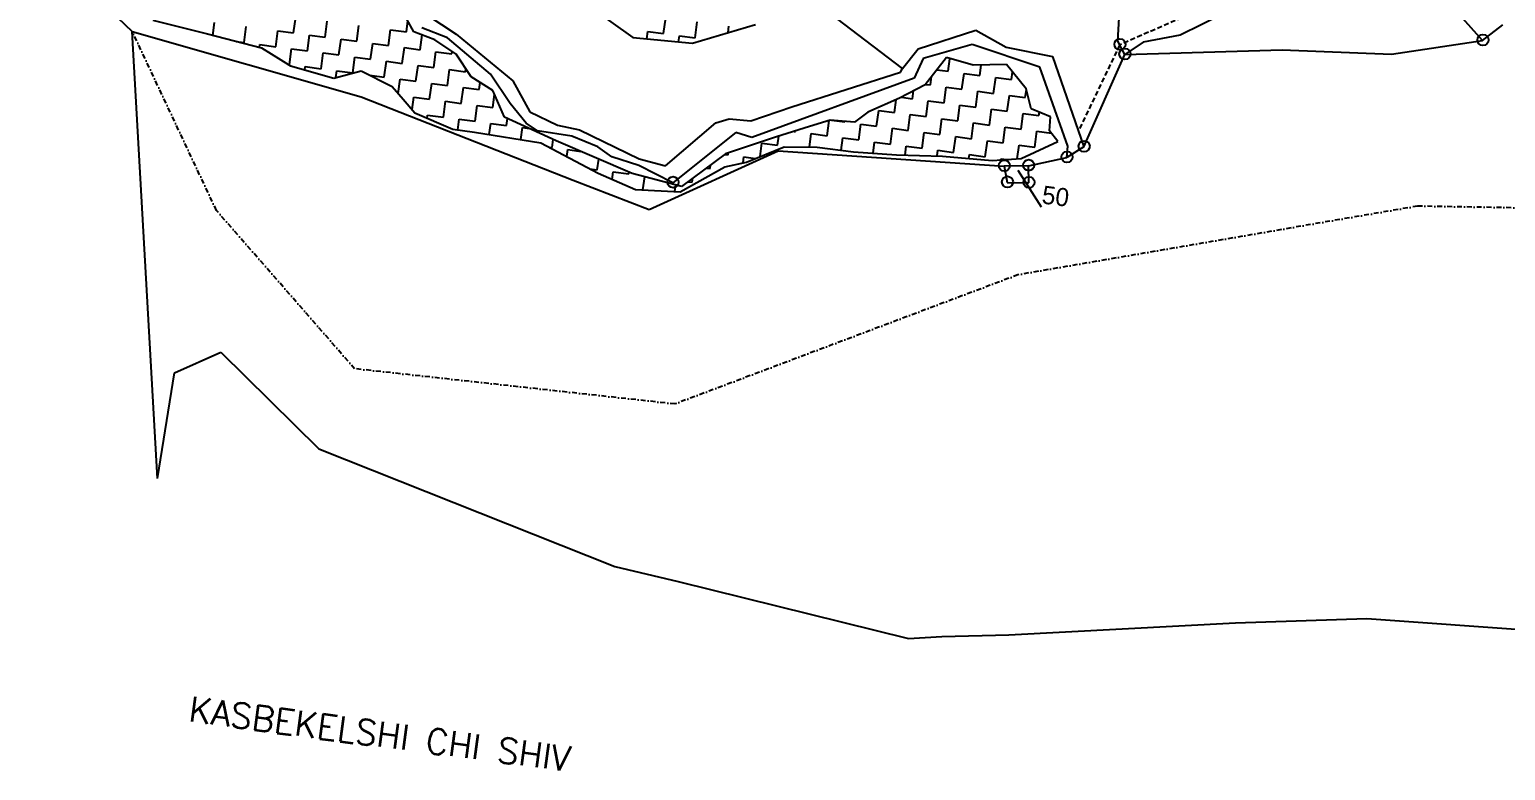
# Model space of a CAD drawing. Header units: metres. Extents: x 291537 to 296393, y 1982960 to 1986703.
# Drawn here: x 293112 to 294624, y 1983148 to 1983906 of the extents above; entities that cross this region are included whole.
import ezdxf

# ---------------------------------------------------------------- set-up
doc = ezdxf.new("R2010")
doc.units = ezdxf.units.M
doc.linetypes.add('DASHDOT', pattern=[1, 0.5, -0.25, 0, -0.25])
doc.linetypes.add('DASHED', pattern=[0.75, 0.5, -0.25])
for name, color, linetype in [('LINE_FOOTPATH', 1, 'DASHED'), ('OFF', 1, 'Continuous'), ('POLY_HATCH', 12, 'Continuous'), ('POLY_PARCEL', 6, 'Continuous'), ('POLY_ROAD', 30, 'Continuous'), ('POLY_WATER', 4, 'Continuous'), ('SYM_STONE', 1, 'Continuous'), ('TEXT_MAPOUT', 7, 'Continuous'), ('TEXT_PARCEL', 7, 'Continuous'), ('V_BOUND_LINE', 7, 'Continuous'), ('V_BOUND_STREAM_LINE', 7, 'DASHDOT')]:
    doc.layers.add(name, color=color, linetype=linetype)
doc.styles.get("Standard").update_dxf_attribs({"font": 'simplex.shx'})
doc.styles.add('TEXT_MAP', font='')
doc.styles.get('TEXT_MAP').set_extended_font_data('Kruti Dev 050')
doc.dimstyles.get("Standard").update_dxf_attribs({"dimtxt": 0.18, "dimasz": 0.18, "dimexe": 0.18, "dimexo": 0.0625, "dimgap": 0.09, "dimtad": 0, "dimtih": 1, "dimtoh": 1, "dimdec": 4, "dimzin": 0, "dimdsep": 46, "dimtxsty": 'Standard', "dimcen": 0.09, "dimadec": 0, "dimazin": 0, "dimtfac": 1, "dimtdec": 4, "dimtofl": 0, "dimtmove": 0, "dimatfit": 3, "dimfxl": 1, "dimtolj": 1, "dimtzin": 0, "dimarcsym": 0})

msp = doc.modelspace()

# ---------------------------------------------------------------- linework, layer by layer
at = {"layer": 'LINE_FOOTPATH', "ltscale": 10}
for p, q in [((294319.8, 1983930), (294228.5, 1983890.3)), ((294228.5, 1983890.3), (294186.9, 1983803.6))]:
    msp.add_line(p, q, dxfattribs=at)
at = {"layer": 'OFF'}
for p, q in [((293243.4, 1983446.3), (293217.4, 1983904.1)), ((294191.9, 1983786), (294174.2, 1983775))]:
    msp.add_line(p, q, dxfattribs=at)
at = {"layer": 'POLY_HATCH'}
for p, q in [((293685, 1983929.9), (293729.9, 1983897.9)), ((293238.5, 1983915.4), (293294.5, 1983901.4)), ((293505.7, 1983903.7), (293498.6, 1983916.6)), ((293791.1, 1983892), (293855.6, 1983911.2)), ((293294.5, 1983901.4), (293349.8, 1983887.1)), ((293527.3, 1983895.3), (293505.7, 1983903.7)), ((293549.2, 1983880.7), (293527.3, 1983895.3)), ((293729.9, 1983897.9), (293791.1, 1983892)), ((293349.8, 1983887.1), (293379.4, 1983868.7)), ((293564.6, 1983857.4), (293549.2, 1983880.7)), ((294051.1, 1983877.2), (294029.3, 1983849.4)), ((294078.6, 1983869.4), (294051.1, 1983877.2)), ((293379.4, 1983868.7), (293423.8, 1983856.2)), ((293423.8, 1983856.2), (293451.8, 1983863.7)), ((293451.8, 1983863.7), (293483.5, 1983847.5)), ((294112.5, 1983870.1), (294078.6, 1983869.4)), ((294132.7, 1983845.4), (294112.5, 1983870.1)), ((293483.5, 1983847.5), (293494.9, 1983834.8)), ((293586.5, 1983843.6), (293564.6, 1983857.4)), ((294029.3, 1983849.4), (294003, 1983835.6)), ((293494.9, 1983834.8), (293506.9, 1983820.8)), ((293598.5, 1983816.4), (293586.5, 1983843.6)), ((294003, 1983835.6), (293970.5, 1983821.4)), ((294138, 1983824.8), (294132.7, 1983845.4)), ((293506.9, 1983820.8), (293545.7, 1983804.1)), ((293651.4, 1983792), (293598.5, 1983816.4)), ((293970.5, 1983821.4), (293956.8, 1983811.2)), ((294157.6, 1983816.7), (294138, 1983824.8)), ((294156.7, 1983802.1), (294157.6, 1983816.7)), ((293545.7, 1983804.1), (293567.7, 1983801)), ((293911, 1983806.6), (293877.2, 1983796.2)), ((293932.1, 1983813.2), (293911, 1983806.6)), ((293956.8, 1983811.2), (293932.1, 1983813.2)), ((294165, 1983791.4), (294156.7, 1983802.1)), ((293567.7, 1983801), (293635.9, 1983790)), ((293635.9, 1983790), (293694.6, 1983758.8)), ((293729.2, 1983758.7), (293651.4, 1983792)), ((293877.2, 1983796.2), (293824.9, 1983778.6)), ((294127.7, 1983773.9), (294165, 1983791.4)), ((293824.9, 1983778.6), (293779.9, 1983745.3)), ((293846.2, 1983770.2), (293885, 1983786)), ((293885, 1983786), (293918.8, 1983785.7)), ((293918.8, 1983785.7), (293956, 1983780.9)), ((293956, 1983780.9), (293999.8, 1983777.8)), ((293999.8, 1983777.8), (294047.1, 1983776.4)), ((294047.1, 1983776.4), (294097.9, 1983772)), ((294097.9, 1983772), (294127.7, 1983773.9)), ((293694.6, 1983758.8), (293732.7, 1983742.1)), ((293779.9, 1983745.3), (293729.2, 1983758.7)), ((293778.4, 1983739.8), (293824.3, 1983765.4)), ((293824.3, 1983765.4), (293846.2, 1983770.2)), ((293732.7, 1983742.1), (293778.4, 1983739.8))]:
    msp.add_line(p, q, dxfattribs=at)
at = {"layer": 'POLY_HATCH', "linetype": 'Continuous'}
for p, q in [((293299.9, 1983900), (293301.6, 1983913.2)), ((293331.9, 1983892.7), (293334, 1983908.9)), ((293382.6, 1983902.5), (293384.8, 1983918.7)), ((293415, 1983898.2), (293417.1, 1983914.4)), ((293447.4, 1983893.9), (293449.5, 1983910.1)), ((293498.1, 1983903.7), (293499.6, 1983914.8)), ((293761.5, 1983901.8), (293763.6, 1983918)), ((293793.9, 1983897.5), (293796, 1983913.7)), ((293827.5, 1983902.8), (293828.4, 1983909.4)), ((293323.8, 1983893.8), (293331.9, 1983892.7)), ((293364.3, 1983888.4), (293366.4, 1983904.6)), ((293366.4, 1983904.6), (293382.6, 1983902.5)), ((293396.7, 1983884.2), (293398.8, 1983900.3)), ((293398.8, 1983900.3), (293415, 1983898.2)), ((293429.1, 1983879.9), (293431.2, 1983896.1)), ((293431.2, 1983896.1), (293447.4, 1983893.9)), ((293479.8, 1983889.6), (293481.9, 1983905.8)), ((293481.9, 1983905.8), (293498.1, 1983903.7)), ((293512.2, 1983885.3), (293514.1, 1983900.4)), ((293744.3, 1983896.5), (293745.3, 1983903.9)), ((293745.3, 1983903.9), (293761.5, 1983901.8)), ((293776.8, 1983893.3), (293777.7, 1983899.6)), ((293777.7, 1983899.6), (293793.9, 1983897.5)), ((293347.7, 1983887.6), (293348.1, 1983890.6)), ((293348.1, 1983890.6), (293364.3, 1983888.4)), ((293378.3, 1983870.1), (293380.5, 1983886.3)), ((293380.5, 1983886.3), (293396.7, 1983884.2)), ((293410.7, 1983865.8), (293412.9, 1983882)), ((293412.9, 1983882), (293429.1, 1983879.9)), ((293443.1, 1983861.5), (293445.2, 1983877.7)), ((293445.2, 1983877.7), (293461.4, 1983875.6)), ((293461.4, 1983875.6), (293463.6, 1983891.8)), ((293463.6, 1983891.8), (293479.8, 1983889.6)), ((293493.8, 1983871.3), (293496, 1983887.5)), ((293496, 1983887.5), (293512.2, 1983885.3)), ((293526.2, 1983867), (293528.4, 1983883.2)), ((293528.4, 1983883.2), (293544.5, 1983881.1)), ((293544.5, 1983881.1), (293544.9, 1983883.6)), ((293376.8, 1983870.3), (293378.3, 1983870.1)), ((293394.1, 1983864.5), (293394.5, 1983868)), ((293394.5, 1983868), (293410.7, 1983865.8)), ((293426, 1983856.8), (293426.9, 1983863.7)), ((293426.9, 1983863.7), (293443.1, 1983861.5)), ((293475.5, 1983857.2), (293477.6, 1983873.4)), ((293477.6, 1983873.4), (293493.8, 1983871.3)), ((293507.9, 1983853), (293510, 1983869.2)), ((293510, 1983869.2), (293526.2, 1983867)), ((293540.3, 1983848.7), (293542.4, 1983864.9)), ((293542.4, 1983864.9), (293558.6, 1983862.7)), ((293558.6, 1983862.7), (293559, 1983865.8)), ((294041.4, 1983864.8), (294053, 1983863.2)), ((294053, 1983863.2), (294054.7, 1983876.1)), ((294085.3, 1983858.9), (294086.8, 1983869.6)), ((294117.7, 1983854.7), (294118.8, 1983862.4)), ((293460.7, 1983859.2), (293475.5, 1983857.2)), ((293489.8, 1983840.6), (293491.7, 1983855.1)), ((293491.7, 1983855.1), (293507.9, 1983853)), ((293521.9, 1983834.6), (293524.1, 1983850.8)), ((293524.1, 1983850.8), (293540.3, 1983848.7)), ((293554.3, 1983830.3), (293556.5, 1983846.5)), ((293556.5, 1983846.5), (293572.6, 1983844.4)), ((293572.6, 1983844.4), (293573.6, 1983851.7)), ((294029.7, 1983849.8), (294034.6, 1983849.2)), ((294034.6, 1983849.2), (294035.7, 1983857.6)), ((294048.7, 1983830.8), (294050.8, 1983847)), ((294050.8, 1983847), (294067, 1983844.9)), ((294067, 1983844.9), (294069.2, 1983861.1)), ((294069.2, 1983861.1), (294085.3, 1983858.9)), ((294099.4, 1983840.6), (294101.5, 1983856.8)), ((294101.5, 1983856.8), (294117.7, 1983854.7)), ((293504.1, 1983824.1), (293505.7, 1983836.8)), ((293505.7, 1983836.8), (293521.9, 1983834.6)), ((293536, 1983816.3), (293538.1, 1983832.5)), ((293538.1, 1983832.5), (293554.3, 1983830.3)), ((293586.7, 1983826.1), (293588.4, 1983839.3)), ((293998, 1983821.1), (293999.7, 1983834.1)), ((294005, 1983836.6), (294016.3, 1983835.1)), ((294016.3, 1983835.1), (294017.3, 1983843.1)), ((294030.3, 1983816.8), (294032.5, 1983833)), ((294032.5, 1983833), (294048.7, 1983830.8)), ((294081.1, 1983826.6), (294083.2, 1983842.7)), ((294083.2, 1983842.7), (294099.4, 1983840.6)), ((294113.4, 1983822.3), (294115.6, 1983838.5)), ((294115.6, 1983838.5), (294131.8, 1983836.3)), ((294131.8, 1983836.3), (294132.9, 1983844.7)), ((293519.4, 1983815.4), (293519.8, 1983818.4)), ((293519.8, 1983818.4), (293536, 1983816.3)), ((293568.4, 1983812), (293570.5, 1983828.2)), ((293570.5, 1983828.2), (293586.7, 1983826.1)), ((293979.6, 1983807), (293981.8, 1983823.2)), ((293981.8, 1983823.2), (293998, 1983821.1)), ((294012, 1983802.7), (294014.1, 1983818.9)), ((294014.1, 1983818.9), (294030.3, 1983816.8)), ((294062.7, 1983812.5), (294064.9, 1983828.7)), ((294064.9, 1983828.7), (294081.1, 1983826.6)), ((294095.1, 1983808.2), (294097.3, 1983824.4)), ((294097.3, 1983824.4), (294113.4, 1983822.3)), ((294127.5, 1983803.9), (294129.6, 1983820.1)), ((294129.6, 1983820.1), (294145.8, 1983818)), ((294145.8, 1983818), (294146.3, 1983821.4)), ((293550.7, 1983803.4), (293552.2, 1983814.1)), ((293552.2, 1983814.1), (293568.4, 1983812)), ((293583, 1983798.5), (293584.6, 1983809.9)), ((293584.6, 1983809.9), (293600.7, 1983807.7)), ((293600.7, 1983807.7), (293601.7, 1983814.9)), ((293615.3, 1983793.3), (293616.9, 1983805.6)), ((293616.9, 1983805.6), (293624, 1983804.6)), ((293895.2, 1983801.7), (293896.5, 1983801.5)), ((293896.5, 1983801.5), (293896.6, 1983802.1)), ((293928.9, 1983797.3), (293931, 1983812.9)), ((293933.3, 1983813.2), (293947.2, 1983811.3)), ((293947.2, 1983811.3), (293947.3, 1983812)), ((293961.3, 1983793), (293963.4, 1983809.2)), ((293963.4, 1983809.2), (293979.6, 1983807)), ((293993.7, 1983788.7), (293995.8, 1983804.9)), ((293995.8, 1983804.9), (294012, 1983802.7)), ((294044.4, 1983798.5), (294046.5, 1983814.6)), ((294046.5, 1983814.6), (294062.7, 1983812.5)), ((294076.8, 1983794.2), (294078.9, 1983810.4)), ((294078.9, 1983810.4), (294095.1, 1983808.2)), ((294109.2, 1983789.9), (294111.3, 1983806.1)), ((294111.3, 1983806.1), (294127.5, 1983803.9)), ((294141.5, 1983785.6), (294143.7, 1983801.8)), ((294143.7, 1983801.8), (294158.5, 1983799.8)), ((293647.2, 1983785.1), (293648.3, 1983793.5)), ((293860.2, 1983775.9), (293862, 1983789.6)), ((293862, 1983789.6), (293878.2, 1983787.5)), ((293878.2, 1983787.5), (293879.4, 1983796.8)), ((293910.9, 1983785.7), (293912.7, 1983799.4)), ((293912.7, 1983799.4), (293928.9, 1983797.3)), ((293943.4, 1983782.5), (293945.1, 1983795.1)), ((293945.1, 1983795.1), (293961.3, 1983793)), ((293976, 1983779.5), (293977.5, 1983790.8)), ((293977.5, 1983790.8), (293993.7, 1983788.7)), ((294008.7, 1983777.5), (294009.9, 1983786.5)), ((294009.9, 1983786.5), (294026.1, 1983784.4)), ((294026.1, 1983784.4), (294028.2, 1983800.6)), ((294028.2, 1983800.6), (294044.4, 1983798.5)), ((294058.4, 1983780.1), (294060.6, 1983796.3)), ((294060.6, 1983796.3), (294076.8, 1983794.2)), ((294090.8, 1983775.8), (294093, 1983792)), ((294093, 1983792), (294109.2, 1983789.9)), ((294123.5, 1983773.7), (294125.4, 1983787.7)), ((294125.4, 1983787.7), (294141.5, 1983785.6)), ((293644.3, 1983785.5), (293647.2, 1983785.1)), ((293662.4, 1983775.9), (293663.4, 1983783)), ((293663.4, 1983783), (293676.6, 1983781.2)), ((293693.6, 1983762.5), (293695.1, 1983773.3)), ((293824.3, 1983778.1), (293827.5, 1983777.7)), ((293827.5, 1983777.7), (293827.7, 1983779.5)), ((293842.8, 1983769.5), (293843.6, 1983775.6)), ((293843.6, 1983775.6), (293855.5, 1983774)), ((294041.5, 1983776.5), (294042.2, 1983782.3)), ((294042.2, 1983782.3), (294058.4, 1983780.1)), ((294074.1, 1983774), (294074.6, 1983778)), ((294074.6, 1983778), (294090.8, 1983775.8)), ((294106.9, 1983772.6), (294107, 1983773.7)), ((294107, 1983773.7), (294112.6, 1983772.9)), ((293685.6, 1983763.5), (293693.6, 1983762.5)), ((293708.8, 1983752.6), (293709.8, 1983760.3)), ((293709.8, 1983760.3), (293726, 1983758.2)), ((293726, 1983758.2), (293726.2, 1983759.9)), ((293805.4, 1983764.2), (293809.1, 1983763.7)), ((293809.1, 1983763.7), (293809.6, 1983767.3)), ((293740.3, 1983741.7), (293742.1, 1983755.3)), ((293773, 1983740.1), (293773.9, 1983746.9)), ((293786.5, 1983750.2), (293790.8, 1983749.6)), ((293790.8, 1983749.6), (293791.3, 1983753.8))]:
    msp.add_line(p, q, dxfattribs=at)
at = {"layer": 'POLY_PARCEL'}
for p, q in [((294006, 1983866.2), (293774.5, 1984042.5)), ((294600.1, 1983894.8), (294541.8, 1983959.9)), ((294334.8, 1983922.1), (294290.3, 1983900.2)), ((294226.6, 1983893.9), (294227.8, 1983918)), ((294233.6, 1983880.4), (294226.6, 1983893.9)), ((294252.6, 1983892.9), (294233.6, 1983880.4)), ((294290.3, 1983900.2), (294252.6, 1983892.9)), ((294135.1, 1983766.6), (294110.2, 1983766.2))]:
    msp.add_line(p, q, dxfattribs=at)
at = {"layer": 'POLY_ROAD'}
for p, q in [((293429.9, 1983980.3), (293549, 1983901.2)), ((293540.1, 1983897.3), (293514, 1983907.6)), ((293584.2, 1983860.4), (293540.1, 1983897.3)), ((293549, 1983901.2), (293607.2, 1983853.6)), ((294022.3, 1983886.1), (294081.3, 1983905.4)), ((294081.3, 1983905.4), (294112.4, 1983888)), ((294006, 1983866.2), (294022.3, 1983886.1)), ((294077.5, 1983890.7), (294027.1, 1983876.2)), ((294146.8, 1983867.5), (294077.5, 1983890.7)), ((294112.4, 1983888), (294159.7, 1983878.4)), ((294159.7, 1983878.4), (294191.9, 1983786)), ((293892.8, 1983826.8), (294003.9, 1983862.2)), ((294003.9, 1983862.2), (294006, 1983866.2)), ((294027.1, 1983876.2), (294017.9, 1983856.2)), ((294175.3, 1983786.5), (294146.8, 1983867.5)), ((293604.2, 1983830.2), (293584.2, 1983860.4)), ((293607.2, 1983853.6), (293624.6, 1983821.8)), ((294017.9, 1983856.2), (293851.9, 1983795.5)), ((293620.7, 1983810), (293604.2, 1983830.2)), ((293624.6, 1983821.8), (293652.7, 1983808)), ((293850.7, 1983812.4), (293892.8, 1983826.8)), ((293632.5, 1983802.3), (293620.7, 1983810)), ((293667.6, 1983796.7), (293632.5, 1983802.3)), ((293652.7, 1983808), (293675.2, 1983803.2)), ((293675.2, 1983803.2), (293736.5, 1983773.5)), ((293763.5, 1983766.6), (293814.8, 1983810.5)), ((293814.8, 1983810.5), (293828.6, 1983814.4)), ((293828.6, 1983814.4), (293850.7, 1983812.4)), ((293694.1, 1983785.9), (293667.6, 1983796.7)), ((293835.3, 1983800.6), (293770.9, 1983749.2)), ((293851.9, 1983795.5), (293835.3, 1983800.6)), ((294174.2, 1983775), (294175.3, 1983786.5)), ((293708.5, 1983775.8), (293694.1, 1983785.9)), ((293736, 1983766.9), (293708.5, 1983775.8)), ((293736.5, 1983773.5), (293763.5, 1983766.6)), ((293770.9, 1983749.2), (293736, 1983766.9))]:
    msp.add_line(p, q, dxfattribs=at)
at = {"layer": 'POLY_WATER'}
for p, q in [((294600.1, 1983894.8), (294620.8, 1983910.7)), ((293217.4, 1983904.1), (293451.8, 1983837)), ((294506.9, 1983880.6), (294600.1, 1983894.8)), ((294191.9, 1983786), (294233.6, 1983880.4)), ((294233.6, 1983880.4), (294394.8, 1983885.1)), ((294394.8, 1983885.1), (294506.9, 1983880.6)), ((293451.8, 1983837), (293668.9, 1983751.7)), ((293746.8, 1983721.9), (293878.9, 1983781.7)), ((293878.9, 1983781.7), (294110.2, 1983766.2)), ((294135.1, 1983766.6), (294174.2, 1983775)), ((294110.2, 1983766.2), (294113.4, 1983749.5)), ((294135.4, 1983749.2), (294135.1, 1983766.6)), ((293668.9, 1983751.7), (293746.8, 1983721.9)), ((294113.4, 1983749.5), (294135.4, 1983749.2)), ((293260.8, 1983554.4), (293308, 1983575.7)), ((293308, 1983575.7), (293408.6, 1983476.8)), ((293243.4, 1983446.3), (293260.8, 1983554.4)), ((293408.6, 1983476.8), (293711.4, 1983356.3)), ((293711.4, 1983356.3), (293776.5, 1983341.1)), ((293776.5, 1983341.1), (294012.3, 1983282.6)), ((294347, 1983298.8), (294481.7, 1983303.1)), ((294481.7, 1983303.1), (294716.8, 1983286.1)), ((294114.9, 1983286.4), (294347, 1983298.8)), ((294012.3, 1983282.6), (294046.5, 1983284.7)), ((294046.5, 1983284.7), (294114.9, 1983286.4))]:
    msp.add_line(p, q, dxfattribs=at)
at = {"layer": 'SYM_STONE'}
for centre in [(294228.7, 1983890.8), (294600.4, 1983895.3), (294233.8, 1983880.9), (294192.1, 1983786.5), (294110.4, 1983766.7), (294135.3, 1983767.1), (294174.5, 1983775.5), (293771.1, 1983749.7), (294113.6, 1983750), (294135.6, 1983749.6)]:
    msp.add_circle(centre, 5.69, dxfattribs=at)
at = {"layer": 'V_BOUND_LINE'}
msp.add_line((293112.2, 1984004.4), (293217.4, 1983904.1), dxfattribs=at)
at = {"layer": 'V_BOUND_STREAM_LINE', "ltscale": 10}
for p, q in [((293303.6, 1983720.8), (293217.4, 1983904.1)), ((293445.1, 1983558.8), (293303.6, 1983720.8)), ((294533.4, 1983725.2), (294124.3, 1983654.9)), ((295063.6, 1983716.4), (294533.4, 1983725.2)), ((294124.3, 1983654.9), (293773.1, 1983522.7)), ((293773.1, 1983522.7), (293445.1, 1983558.8))]:
    msp.add_line(p, q, dxfattribs=at)

# ---------------------------------------------------------------- texts
at = {"layer": 'TEXT_MAPOUT'}
msp.add_text('KASBEKELSHI CHI SHIV', height=25.723, rotation=352.4629, dxfattribs=at).set_placement((293274, 1983197.9))
at = {"layer": 'TEXT_PARCEL', "style": 'TEXT_MAP'}
msp.add_text('50', height=18.52, rotation=352.4629, dxfattribs=at).set_placement((294148, 1983728))

# ---------------------------------------------------------------- leaders
msp.add_leader([(294148.3, 1983724.2), (294124.4, 1983761.6)], dimstyle='Standard', override={"dimtxt": 2.5, "dimasz": 2.5, "dimexe": 1.25, "dimexo": 0.625, "dimgap": 0.625, "dimtad": 1, "dimtih": 0, "dimtoh": 0, "dimzin": 8, "dimcen": 2.5, "dimtofl": 1})

doc.saveas('drawing.dxf')
